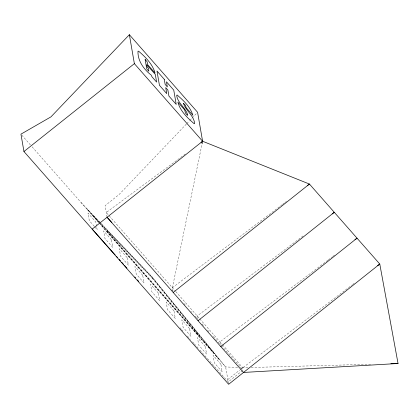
<?xml version="1.0" encoding="UTF-8"?>
<svg xmlns="http://www.w3.org/2000/svg" width="419" height="419" viewBox="0 0 419 419"><rect width="100%" height="100%" fill="white"/><g stroke="black" fill="none" stroke-linecap="round" stroke-linejoin="round"><path stroke-width="0.31" stroke-dasharray="2.1 1.57" d="M173.01 291.325L172.387 287.733L202.068 143.801M186.329 124.103L119.174 194.458L105.085 205.671L107.086 217.252M186.78 123.631L189.488 120.798M189.938 120.321L191.74 118.436M192.19 117.964L197.145 112.769M227.821 379.551L239.736 370.071M240.228 369.678L352.149 284.92M242.627 370.469L228.235 381.924L212.15 363.86M172.387 287.733L282.343 204.556M282.867 204.158L284.428 202.979M284.951 202.581L286.512 201.403M303.016 235.955L197.223 315.978L197.773 319.137L196.904 318.162M327.841 260.241L219.97 341.841L220.446 344.607L212.318 335.478M328.365 259.848L332.534 256.695M333.053 256.297L334.619 255.113M352.672 284.527L354.233 283.344M185.318 154.024L106.248 212.522L175.383 291.142M247.933 367.563L240.181 367.589M251.196 367.473L370.637 364.252M237.652 367.473L225.642 366.929L100.047 224.102M81.056 202.508L100.481 222.84M100.932 223.317L151.977 276.755L225.642 366.929L228.643 384.296M99.486 222.07L86.911 208.903L219.676 359.884L152.029 277.085L99.932 222.541M100.303 223.191L92.646 215.177L213.831 352.981L152.087 277.409L100.754 223.662M171.706 289.864L172.576 290.838M183.868 303.524L185.172 304.985M190.818 311.333L191.687 312.307M195.165 316.209L196.469 317.675M202.047 323.945L203.76 325.867M207.609 330.193L209.751 332.592M221.3 345.57L242.266 369.113M179.981 327.731L181.286 329.198M181.72 329.685L183.024 331.151M187.372 336.033L190.415 339.448M192.588 341.888L193.892 343.355M194.327 343.842L198.239 348.236M199.978 350.19L204.325 355.071M204.76 355.558L206.934 357.999M207.368 358.491L211.715 363.373M175.812 291.629L199.371 318.419M199.8 318.906L222.112 344.282M222.541 344.769L242.711 367.704L243.12 370.077M21.809 135.128L30.393 144.895M32.111 146.849L99.617 223.61M94.244 226.307L89.305 220.693L87.995 213.093L95.81 221.986L96.574 226.417M94.657 226.773L97.124 229.586L96.684 227.051M152.223 278.2L106.74 230.581L199.47 336.033L152.223 278.2M111.449 239.768L103.629 230.874L104.944 238.474L112.758 247.367L111.449 239.768M127.083 257.549L119.263 248.656L120.578 256.255L128.397 265.148L127.083 257.549M142.722 275.33L134.902 266.437L136.212 274.036L144.031 282.93L142.722 275.33M158.356 293.111L150.536 284.218L151.851 291.818L159.67 300.711L158.356 293.111M173.99 310.893L166.175 301.999L167.485 309.599L175.304 318.492L173.99 310.893M189.629 328.674L181.809 319.781L183.124 327.38L190.938 336.274L189.629 328.674M205.263 346.455L197.449 337.562L198.758 345.162L206.577 354.055L205.263 346.455M220.902 364.237L213.082 355.343L214.397 362.943L222.211 371.836L220.902 364.237"/><path stroke-width="0.63" d="M202.068 143.801L202.597 141.245L197.595 112.297L129.366 34.704L50.945 116.87L20.95 134.153L23.951 151.521L228.643 384.296L379.771 264.028L309.442 184.056L202.597 141.245L134.368 63.651L129.366 34.704M23.951 151.521L134.368 63.651M173.204 292.472L309.442 184.056L307.357 185.633M198.046 320.718L334.283 212.302L332.199 213.879M220.787 346.581L357.025 238.165L354.94 239.741M377.687 265.604L379.771 264.028L398.05 363.509L243.528 372.449L107.07 217.262L111.857 222.615M201.026 142.408L202.597 141.245L92.18 229.114L115.22 254.988M390.869 363.702L398.05 363.509M116.524 256.454L117.393 257.428M119.132 259.382L120.436 260.848M121.74 262.31L123.479 264.263M124.349 265.243L126.952 268.17M134.777 276.959L135.646 277.933M137.385 279.887L138.689 281.353M183.464 103.341C185.664 110.674 193.903 115.471 194.646 123.469L194.28 123.794C187.56 118.011 180.154 111.04 177.886 102.168L184.664 109.878L185.428 112.973L187.104 115.005L187.722 115.241C185.968 107.803 177.436 103.132 176.682 95.27L177.127 94.993C183.491 100.487 190.477 107.055 192.897 115.34L186.115 107.636L185.512 105.337L183.464 103.341M145.142 59.482L146.781 68.962L148.829 71.261L148.593 68.548L147.116 66.872L146.744 64.704L155.292 74.42L156.617 82.093L152.029 76.876L151.175 75.085C143.921 69.434 137.521 60.844 137.998 51.186L138.684 51.249C145.513 57.078 152.647 64.201 155.056 73.063L147.755 64.762L147.059 61.693L145.142 59.482M164.269 79.317L156.973 71.015L159.44 85.303L166.741 93.605L165.704 87.602L167.888 90.09L168.925 96.092L176.221 104.389L173.754 90.101L166.453 81.799L167.338 86.911L165.154 84.428L164.269 79.317"/></g></svg>
